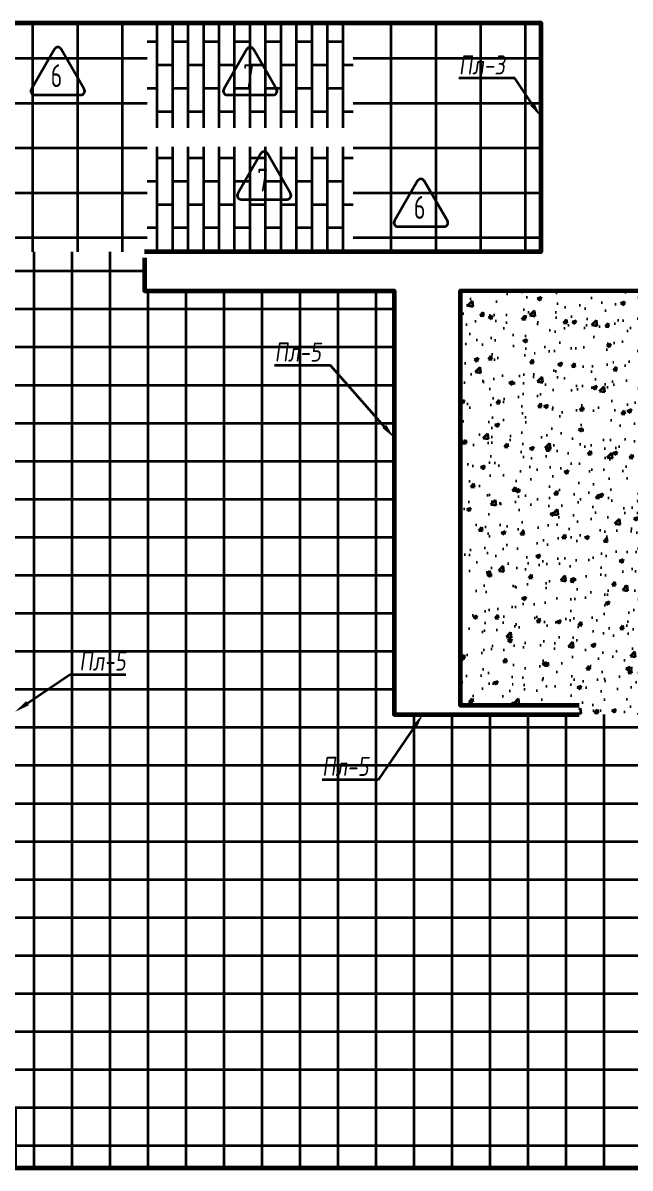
# Model space of a CAD drawing. Header units: millimetres. Extents: x -510890 to 418982, y -118257 to 141350.
# Drawn here: x 85101 to 93065, y -10641 to 4369 of the extents above; entities that cross this region are included whole.
import ezdxf
from ezdxf import colors
from ezdxf.entities.mleader import LeaderData, LeaderLine
from ezdxf.enums import TextEntityAlignment as Align
from ezdxf.math import Vec2, Vec3

# ---------------------------------------------------------------- set-up
doc = ezdxf.new("R2010")
doc.units = ezdxf.units.MM
doc.layers.add('АР_Площадь контур', color=220, linetype='Continuous', lineweight=35, plot=False)
doc.styles.add('ISOCPEUR', font='isocpeur.ttf', dxfattribs={"height": 800})
doc.styles.add('Архитект', font='isocpeur.ttf', dxfattribs={"width": 0.8, "oblique": 8})
pattern_1 = [(90, (2999.9, -126491.3), (-587.375, 0), []), (180, (2999.9, -126491.3), (-6e-14, -587.375), [])]
pattern_2 = [(90, (209610.45, -28798.6), (-203.2254, 1e-14), []), (180, (209610.45, -28798.6), (-203.2254, -304.8), [203.2254, -203.2254])]

msp = doc.modelspace()

# ---------------------------------------------------------------- hatches: boundary and pattern name
at = {"layer": 'АР_Площадь контур', "true_color": 0x000000}
h = msp.add_hatch(dxfattribs=at)
h.set_pattern_fill('ANSI37', color=18, scale=185, angle=45)
h.set_pattern_definition(pattern_1)
h.paths.add_polyline_path([(86732.3, 4369.4), (86732.3, 1369.4), (84892.3, 1369.4), (84892.3, 4369.4)])
at = {"layer": 'АР_Площадь контур', "true_color": 0xffffff}
h = msp.add_hatch(dxfattribs=at)
h.set_pattern_fill('AR-BRSTD', scale=3, angle=90)
h.set_pattern_definition(pattern_2)
h.paths.add_polyline_path([(86732.3, 2994.4), (89432.3, 2994.4), (89432.3, 4369.4), (86732.3, 4369.4)])
at = {"layer": 'АР_Площадь контур', "true_color": 0x000000}
h = msp.add_hatch(dxfattribs=at)
h.set_pattern_fill('ANSI37', color=18, scale=185, angle=45)
h.set_pattern_definition(pattern_1)
h.paths.add_polyline_path([(89432.3, 4369.4), (91892.3, 4369.4), (91892.3, 1369.4), (89432.3, 1369.4)])
at = {"layer": 'АР_Площадь контур', "true_color": 0xffffff}
h = msp.add_hatch(dxfattribs=at)
h.set_pattern_fill('AR-BRSTD', scale=3, angle=90)
h.set_pattern_definition(pattern_2)
h.paths.add_polyline_path([(86732.3, 2744.4), (89432.3, 2744.4), (89432.3, 1369.4), (86732.3, 1369.4)])
at = {"layer": 'АР_Площадь контур', "true_color": 0x000000, "transparency": 33554687}
h = msp.add_hatch(dxfattribs=at)
h.set_pattern_fill('ANSI37', color=18, scale=157, angle=45, style=0)
h.set_pattern_definition([(90, (2999.9, -126491.3), (-498.475, 0), []), (180, (2999.9, -126491.3), (-6e-14, -498.475), [])])
h.paths.add_polyline_path([(84997.3, 1369.4), (84997.3, -7970.6), (84997.3, -10640.6), (113670.3, -10640.6), (113670.3, -9522), (114392.3, -9522), (114392.3, -7620.6), (114902.3, -7620.6), (114902.3, -5920.6), (107743, -5920.5), (107742.8, -4694.8), (89972.3, -4694.8), (89972.3, 859.4), (86697.3, 859.4), (86697.3, 1369.4)])
at = {"layer": 'АР_Площадь контур', "ltscale": 10000, "true_color": 0x636466}
h = msp.add_hatch(dxfattribs=at)
h.set_pattern_fill('AR-CONC', color=251, scale=3)
h.set_pattern_definition([(50, (399819.87, 29351.63), (546.554, -47.81726), [57.15, -628.65]), (355, (399819.87, 29351.63), (-105.7303, 573.1705), [45.72, -502.9218]), (100.45144, (399865.4, 29347.65), (440.8237, 525.3533), [48.57, -534.2707]), (46.1842, (399819.9, 29504), (813.2371, -126.127), [85.725, -942.975]), (96.63556, (399887.6, 29493.5), (712.2124, 742.2784), [72.855, -801.4068]), (351.18415, (399819.9, 29504), (712.2124, 742.2784), [68.58, -754.3792]), (21, (399896.07, 29465.93), (454.8432, -306.7956), [57.15, -628.65]), (326, (399896.07, 29465.93), (185.4061, 552.5639), [45.72, -502.92]), (71.45144, (399933.97, 29440.37), (640.2493, 245.7683), [48.57, -534.2698]), (37.5, (399819.87, 29351.63), (9.26581, 253.66512), [0, -496.824, 0, -510.54, 0, -504.825]), (7.5, (399819.87, 29351.63), (200.45899, 300.54172), [0, -291.084, 0, -485.394, 0, -192.405]), (327.5, (399649.94, 29351.63), (406.77179, -17.18623), [0, -190.5, 0, -594.36, 0, -788.67]), (317.5, (399573.74, 29351.63), (444.38754, 76.27947), [0, -247.65, 0, -394.716, 0, -560.07])])
h.paths.add_polyline_path([(101639.4, -4575.8), (93896.2, -4575.8), (93896.2, -4695.7), (92395.2, -4695.7), (92395.2, -4575.7), (90842.3, -4575.7), (90842.3, 859.4), (101642.3, 859.9)])

# ---------------------------------------------------------------- linework, layer by layer
at = {"layer": 'АР_Площадь контур', "lineweight": 60}
for points in [[(84997.3, 1369.4), (84892.3, 1369.4), (84892.3, 4369.4), (91892.3, 4369.4), (91892.3, 1369.4), (86697.3, 1369.4)], [(86697.3, 1289.4), (86697.3, 859.4), (89972.3, 859.4), (89972.3, -4695.7), (92395.2, -4695.7)], [(92395.2, -4575.7), (90842.3, -4575.7), (90842.1, 859.4), (101642.3, 859.9), (101639.4, -4575.8), (93896.2, -4575.7)], [(114822.3, -7620.6), (114392.3, -7620.6), (114392.3, -9522.1), (113672.8, -9522.1), (113672.8, -10640.6), (84997.3, -10640.6), (84997.3, -9858.9)]]:
    msp.add_lwpolyline(points, dxfattribs=at)
at = {"layer": 'АР_Площадь контур', "linetype": 'Continuous'}
for points in [[(85255.5, 3426), (85861.7, 3426, 0.5773495), (85905, 3501), (85601.9, 4026, 0.5773541), (85515.3, 4026), (85212.2, 3501, 0.5773491), (85255.5, 3426, 0.0000017)], [(87778.8, 3425.6), (88385, 3425.6, 0.5773495), (88428.3, 3500.6), (88125.2, 4025.6, 0.5773541), (88038.6, 4025.6), (87735.5, 3500.6, 0.5773491), (87778.8, 3425.6, 0.0000017)], [(87962, 2056.9), (88568.2, 2056.9, 0.5773495), (88611.5, 2131.9), (88308.4, 2656.9, 0.5773541), (88221.8, 2656.9), (87918.7, 2131.9, 0.5773491), (87962, 2056.9, 0.0000017)], [(90018, 1699), (90624.3, 1699, 0.5773495), (90667.6, 1774), (90364.5, 2299, 0.5773541), (90277.8, 2299), (89974.7, 1774, 0.5773491), (90018, 1699, 0.0000017)]]:
    msp.add_lwpolyline(points, format="xyb", dxfattribs=at)

# ---------------------------------------------------------------- texts
at = {"layer": 'АР_Площадь контур', "linetype": 'Continuous', "style": 'ISOCPEUR', "width": 0.7}
for s, p in [('6', (85541.9, 3527.7)), ('7', (88065.2, 3527.3)), ('7', (88248.4, 2158.6)), ('6', (90304.5, 1800.7))]:
    msp.add_text(s, height=300, dxfattribs=at).set_placement(p, align=Align.CENTER)

# ---------------------------------------------------------------- leaders
at = {"layer": 'АР_Площадь контур'}
ml = msp.add_multileader_mtext('Standard', dxfattribs=at)
ml.set_content('Пл-3', color=256, style='Архитект')
ml.set_leader_properties(color=256, linetype='ByLayer', lineweight=-1)
ml.build(insert=Vec2(0, 0))
ml.multileader.update_dxf_attribs({"text_left_attachment_type": 6, "text_right_attachment_type": 6, "dogleg_length": 25, "arrow_head_size": 200})
ctx = ml.context
ctx.base_point, ctx.char_height, ctx.arrow_head_size, ctx.landing_gap_size, ctx.plane_origin = Vec3(90718.1, 3643.4), 250, 200, 100, Vec3(76991.8, 3660.9)
ctx.left_attachment, ctx.right_attachment = 6, 6
notes = []
notes.append((ctx, [(0, (1, 1, 0), (91553.4, 3643.4), (-1, 0), 25, [(1, [(91892.3, 3139.3)], 0, [])])]))
ctx.mtext.insert, ctx.mtext.width, ctx.mtext.defined_height, ctx.mtext.line_spacing_style, ctx.mtext.flow_direction = Vec3(90818.1, 3943.4), 3549.472, 1007.6, 2, 5
ml = msp.add_multileader_mtext('Standard', dxfattribs=at)
ml.set_content('Пл-5', color=256, style='Архитект')
ml.set_leader_properties(color=256, linetype='ByLayer', lineweight=-1)
ml.build(insert=Vec2(0, 0))
ml.multileader.update_dxf_attribs({"text_left_attachment_type": 6, "text_right_attachment_type": 6, "dogleg_length": 25, "arrow_head_size": 200})
ctx = ml.context
ctx.base_point, ctx.char_height, ctx.arrow_head_size, ctx.landing_gap_size, ctx.plane_origin = Vec3(88301.5, -120.2), 250, 200, 100, Vec3(74800.9, -859.6)
ctx.left_attachment, ctx.right_attachment = 6, 6
notes.append((ctx, [(0, (1, 1, 0), (89136.8, -120.2), (-1, 0), 25, [(1, [(89972.3, -1069.2)], 0, [])])]))
ctx.mtext.insert, ctx.mtext.width, ctx.mtext.defined_height, ctx.mtext.line_spacing_style, ctx.mtext.flow_direction = Vec3(88401.5, 179.8), 3549.472, 1007.6, 2, 5
ml = msp.add_multileader_mtext('Standard', dxfattribs=at)
ml.set_content('Пл-5', color=256, style='Архитект')
ml.set_leader_properties(color=256, linetype='ByLayer', lineweight=-1)
ml.build(insert=Vec2(0, 0))
ml.multileader.update_dxf_attribs({"text_left_attachment_type": 6, "text_right_attachment_type": 6, "dogleg_length": 25, "arrow_head_size": 200})
ctx = ml.context
ctx.base_point, ctx.char_height, ctx.arrow_head_size, ctx.landing_gap_size, ctx.plane_origin = Vec3(83624.8, -1096), 250, 200, 100, Vec3(70124.1, -1835.4)
ctx.left_attachment, ctx.right_attachment = 6, 6
notes.append((ctx, [(1, (1, 1, 0), (83599.8, -1096), (1, 0), 25, [(1, [(82985.6, -1970.6)], 0, [])])]))
ctx.mtext.insert, ctx.mtext.width, ctx.mtext.defined_height, ctx.mtext.line_spacing_style, ctx.mtext.flow_direction = Vec3(83724.8, -796), 3549.472, 1007.6, 2, 5
ml = msp.add_multileader_mtext('Standard', dxfattribs=at)
ml.set_content('Пл-5', color=256, style='Архитект')
ml.set_leader_properties(color=256, linetype='ByLayer', lineweight=-1)
ml.build(insert=Vec2(0, 0))
ml.multileader.update_dxf_attribs({"text_left_attachment_type": 6, "text_right_attachment_type": 6, "dogleg_length": 25, "arrow_head_size": 200})
ctx = ml.context
ctx.base_point, ctx.char_height, ctx.arrow_head_size, ctx.landing_gap_size, ctx.plane_origin = Vec3(85740.2, -4169.9), 250, 200, 100, Vec3(72239.6, -4909.3)
ctx.left_attachment, ctx.right_attachment = 6, 6
notes.append((ctx, [(1, (1, 1, 0), (85715.2, -4169.9), (1, 0), 25, [(1, [(84997.3, -4660.3)], 0, [])])]))
ctx.mtext.insert, ctx.mtext.width, ctx.mtext.defined_height, ctx.mtext.line_spacing_style, ctx.mtext.flow_direction = Vec3(85840.2, -3869.9), 3549.472, 1007.6, 2, 5
ml = msp.add_multileader_mtext('Standard', dxfattribs=at)
ml.set_content('Пл-5', color=256, style='Архитект')
ml.set_leader_properties(color=256, linetype='ByLayer', lineweight=-1)
ml.build(insert=Vec2(0, 0))
ml.multileader.update_dxf_attribs({"text_left_attachment_type": 6, "text_right_attachment_type": 6, "dogleg_length": 25, "arrow_head_size": 200})
ctx = ml.context
ctx.base_point, ctx.char_height, ctx.arrow_head_size, ctx.landing_gap_size, ctx.plane_origin = Vec3(88924.9, -5550.7), 250, 200, 100, Vec3(75424.2, -6290.1)
ctx.left_attachment, ctx.right_attachment = 6, 6
notes.append((ctx, [(0, (1, 1, 0), (89760.1, -5550.7), (-1, 0), 25, [(1, [(90347.2, -4695.7)], 0, [])])]))
ctx.mtext.insert, ctx.mtext.width, ctx.mtext.defined_height, ctx.mtext.line_spacing_style, ctx.mtext.flow_direction = Vec3(89024.9, -5250.7), 3549.472, 1007.6, 2, 5
for ctx, leaders in notes:
    for number, flags, end, landing, length, lines in leaders:
        leader = LeaderData()
        leader.index, (leader.has_last_leader_line, leader.has_dogleg_vector, leader.attachment_direction) = number, flags
        leader.last_leader_point, leader.dogleg_vector, leader.dogleg_length = Vec3(end), Vec3(landing), length
        for number, points, colour, breaks in lines:
            line = LeaderLine()
            line.index, line.vertices, line.color, line.breaks = number, Vec3.list(points), colors.encode_raw_color(colour), breaks
            leader.lines.append(line)
        ctx.leaders.append(leader)

doc.saveas('drawing.dxf')
